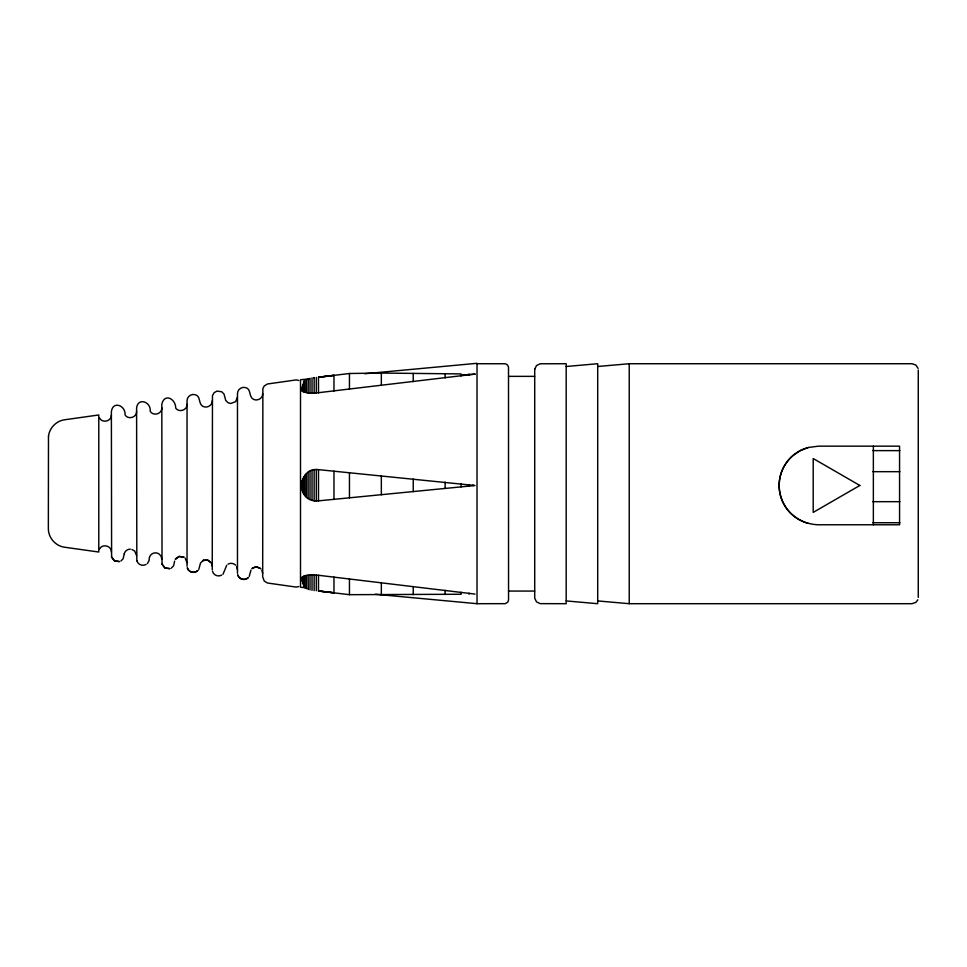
<?xml version="1.0" encoding="UTF-8"?>
<svg xmlns="http://www.w3.org/2000/svg" width="967" height="967" viewBox="0 0 967 967"><rect width="100%" height="100%" fill="white"/><g stroke="black" fill="none" stroke-linecap="round" stroke-linejoin="round"><path stroke-width="1.45" d="M301.257 578.617C303.457 574.265 310.008 575.292 314.142 574.954L314.142 590.619M314.142 469.805L314.142 500.821L316.306 501.063L475.027 485.507L318.494 469.636C299.25 466.819 294.887 498.235 314.142 500.821M475.027 374.096L314.142 393.218L308.122 392.989L308.268 378.738L308.231 379.475M308.122 498.343L308.122 472.283M111.386 414.964C111.676 421.165 102.478 423.643 99.625 418.119M136.601 411.422C136.903 417.466 128.091 420.016 125.057 414.928C125.843 405.705 113.115 400.35 111.386 411.422L111.604 557.222M124.211 553.946L123.147 558.745L120.851 561.053M161.815 407.869C162.13 414.009 153.185 416.511 150.199 411.265C151.251 401.994 138.076 396.978 136.601 407.869L136.818 560.763M149.426 557.5L149.003 560.763L147.371 563.604M187.042 404.315C187.332 410.189 179.004 412.897 175.728 408.159C175.764 398.706 164.342 392.795 161.815 404.315L162.033 564.317M174.64 561.053L173.589 565.84L171.28 568.149M212.256 400.761C212.535 406.213 205.113 409.222 201.487 405.233C198.646 402.03 200.374 395.745 194.971 394.669C191.128 393.557 186.957 396.772 187.042 400.761L187.042 566.239M237.471 397.219L235.622 401.68L230.617 403.505L228.019 402.683L225.71 400.374L224.018 394.065L221.709 391.744L216.922 391.115L214.094 392.747L212.462 395.588L212.256 569.781M262.686 393.666C262.964 399.141 255.542 402.103 251.928 398.126C249.075 394.935 250.816 388.649 245.4 387.562C241.557 386.462 237.399 389.677 237.471 393.666L237.471 573.334M198.803 569.394L200.495 563.072L202.792 560.763M250.924 570.179L249.232 576.489M917.84 599.794L915.858 602.393L912.014 603.698L629.227 603.698L597.703 600.93M99.625 548.881C102.478 543.357 111.676 545.835 111.386 552.036M226.713 565.32L223.014 574.253M298.779 586.522L296.204 587.09L267.375 582.992L264.233 581.022L262.686 576.888L262.867 388.625L264.233 385.978L267.375 384.008L296.204 379.91L298.779 380.478M808.279 447.503L800.313 450.598L793.194 455.348A39.671 39.405 0 0 0 779.16 485.458L779.16 485.519A39.937 39.514 0 0 0 787.271 509.391C794.753 518.928 806.381 524.513 818.457 524.767L899.564 524.767L899.564 446.162L818.457 446.162L808.279 447.503A39.309 39.309 0 0 0 808.279 523.425M333.966 391.055L333.966 375.341L318.494 377.19L318.494 392.892M333.966 375.377L318.494 377.239L349.45 373.492L381.336 373.057L461.078 373.915L461.078 375.982M309.488 378.895L300.507 379.729L300.507 587.271L306.491 587.827M364.825 373.745L477.021 363.302L477.021 603.698L505.245 603.662L507.76 602.211L508.545 599.903L508.509 367.025L507.433 364.837L505.245 363.761L477.021 363.725M566.178 366.493L597.703 363.725L597.703 603.698L566.178 600.93M597.703 366.493L629.227 363.725L912.014 363.725L915.858 365.03L918.106 368.403M462.407 374.93L475.027 374.205M314.142 574.954L318.494 575.28L318.494 590.994L349.45 594.681L461.078 594.258L461.078 592.203M918.263 370.035L918.263 597.376M508.545 376.356L534.666 376.356M872.838 450.622L899.89 450.622M872.826 471.678L899.89 471.678M872.826 501.68L899.89 501.68M872.838 522.736L899.89 522.736M508.545 591.067L534.666 591.067M375.305 594.234L477.021 603.698M333.966 592.771L318.494 590.994L333.966 592.844L333.966 577.118M318.494 575.28L475.027 594.089M301.414 390.233L301.414 388.879L302.611 391.417L308.122 392.989M131.935 549.486L134.764 551.117L136.601 555.578M185.193 558.213L187.042 562.685M261.839 570.179L262.686 573.334M236.625 566.626L237.471 569.781M212.039 564.595L212.256 566.239M161.815 559.131L160.981 555.977L158.673 553.668A6.31 6.31 0 0 0 149.426 557.367M308.231 588.71L308.268 589.447L308.122 575.196M314.142 378.182L314.142 377.565L314.142 393.218M873.358 446.162L873.358 524.767M629.227 363.725L629.227 603.698M473.032 484.938L473.032 485.7M469.043 373.999L469.043 375.039M469.043 484.527L469.043 486.099M469.043 593.146L469.043 594.173M461.078 483.742L461.078 486.897M445.122 373.745L445.122 377.879M445.122 482.158L445.122 488.468M445.122 590.305L445.122 594.439M413.235 373.407L413.235 381.663M413.235 479.003L413.235 491.623M413.235 586.522L413.235 594.778M381.336 373.057L381.336 385.446M381.336 475.849L381.336 494.778M381.336 582.738L381.336 595.116M349.45 373.492L349.45 389.23M349.45 472.694L349.45 497.932M349.45 578.955L349.45 594.681M333.966 471.159L333.966 499.468M318.494 469.636L318.494 501.003M316.306 377.456L316.306 393.11M316.306 469.563L316.306 501.063M316.306 575.075L316.306 590.728M312.027 377.831L312.027 393.243M312.027 470.349L312.027 500.277M312.027 574.942L312.027 590.353M310.008 378.254L310.008 393.158M310.008 471.183L310.008 499.443M310.008 575.014L310.008 589.918M306.418 379.535L306.418 392.723M306.418 473.637L306.418 496.99M306.418 575.462L306.418 588.649M304.907 380.333L304.907 392.36M304.907 475.22L304.907 495.406M304.907 575.812L304.907 587.851M303.626 381.046L303.626 391.925M303.626 476.997L303.626 493.641M303.626 576.247L303.626 587.138M302.611 384.286L302.611 391.417M302.611 478.931L302.611 491.695M302.611 576.755L302.611 583.899M301.861 387.126L301.861 390.849M301.861 480.986L301.861 489.64M301.861 577.335L301.861 581.046M301.414 483.125L301.414 487.501M301.414 577.952L301.414 579.306M228.019 564.172A6.31 6.31 0 0 1 235.622 565.175M124.211 553.825A6.31 6.31 0 0 1 130.303 549.147M221.709 575.087A6.31 6.31 0 0 1 212.462 571.267M146.065 564.462A6.31 6.31 0 0 1 136.818 560.63M48.483 436.286L48.35 528.466C48.193 537.628 55.53 546.089 64.632 547.225L98.779 552.036L98.779 414.964L64.632 419.775C56.328 420.838 49.377 427.97 48.483 436.286M534.715 369.213L534.715 598.21L536.504 601.849L540.142 603.638L566.178 603.698L566.178 363.725L540.142 363.773L536.504 365.574L534.715 369.213M175.728 558.708L175.269 559.397L179.1 556.46L183.887 557.089L179.1 556.46L175.728 558.708M252.544 568.173L251.928 568.717L254.744 567.085L257.198 566.928L260.836 568.717L256.376 566.867L252.544 568.173M197.8 570.542C194.609 573.939 188.323 572.259 187.247 567.726A6.31 6.31 0 0 0 197.8 570.542M248.229 577.637C245.038 581.022 238.752 579.342 237.689 574.809A6.31 6.31 0 0 0 248.229 577.637M859.844 485.458L813.199 512.401L813.199 458.527L859.844 485.458M203.541 560.268L202.792 560.63L207.579 560.002L211.41 562.939L207.579 560.002L203.541 560.268M119.328 561.549L114.541 560.92L111.604 557.089L114.541 560.92L119.328 561.549M169.757 568.632L164.97 568.004L162.033 564.172L164.97 568.004L169.757 568.632"/></g></svg>
